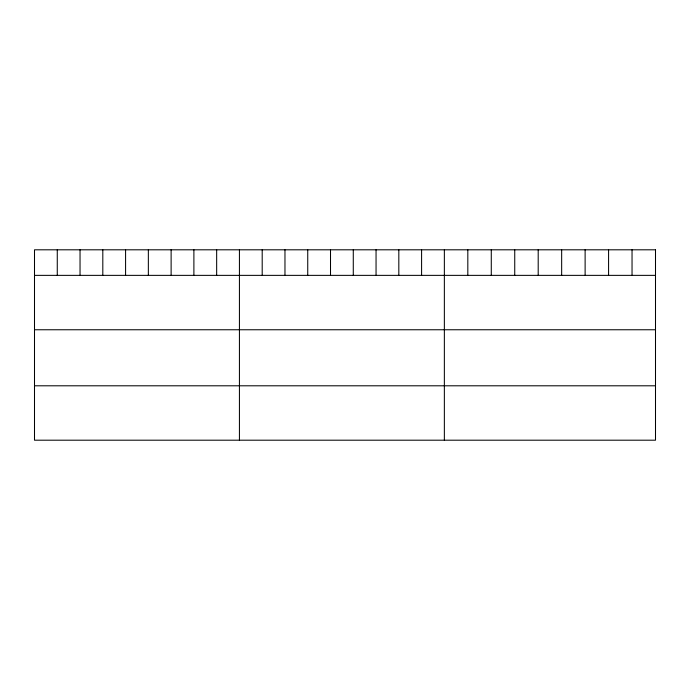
<?xml version="1.0" encoding="UTF-8"?>
<svg xmlns="http://www.w3.org/2000/svg" width="690" height="690" viewBox="0 0 690 690"><rect width="100%" height="100%" fill="white"/><g stroke="black" fill="none" stroke-linecap="round" stroke-linejoin="round"><path stroke-width="1.03" d="M34.5 275.362L655.5 275.362M34.5 329.76L655.5 329.76M34.5 385.796L655.5 385.796M632.04 249.806L632.04 275.362M608.58 249.806L608.58 275.362M585.12 249.806L585.12 275.362M561.66 249.806L561.66 275.362M538.2 249.806L538.2 275.362M514.74 249.806L514.74 275.362M491.28 249.806L491.28 275.362M467.82 249.806L467.82 275.362M444.36 249.806L444.36 440.194M421.59 249.806L421.59 275.362M398.82 249.806L398.82 275.362M376.05 249.806L376.05 275.362M353.28 249.806L353.28 275.362M330.51 249.806L330.51 275.362M307.74 249.806L307.74 275.362M284.97 249.806L284.97 275.362M262.2 249.806L262.2 275.362M239.43 249.806L239.43 440.194M216.66 249.806L216.66 275.362M193.89 249.806L193.89 275.362M171.12 249.806L171.12 275.362M148.35 249.806L148.35 275.362M125.58 249.806L125.58 275.362M102.81 249.806L102.81 275.362M80.04 249.806L80.04 275.362M57.27 249.806L57.27 275.362M655.5 249.806L34.5 249.806L34.5 440.194L655.5 440.194L655.5 249.806"/></g></svg>
